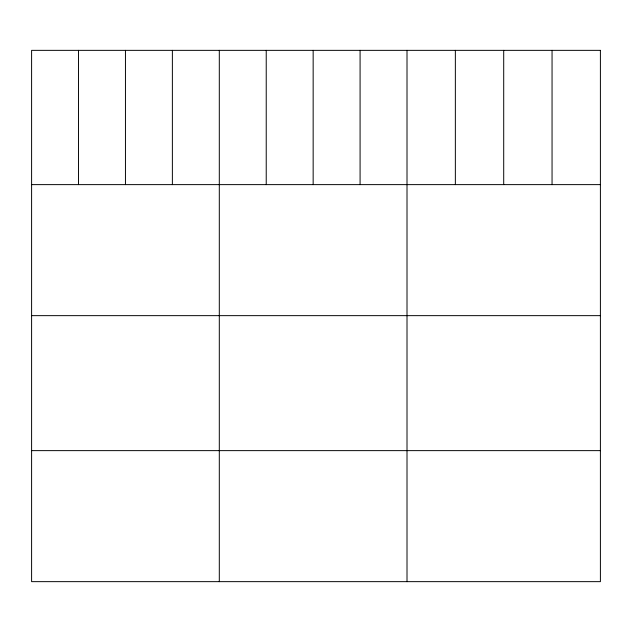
<?xml version="1.0" encoding="UTF-8"?>
<svg xmlns="http://www.w3.org/2000/svg" width="632" height="632" viewBox="0 0 632 632"><rect width="100%" height="100%" fill="white"/><g stroke="black" fill="none" stroke-linecap="round" stroke-linejoin="round"><path stroke-width="0.95" d="M31.6 184.623L600.4 184.623M31.6 315.645L600.4 315.645M31.6 450.632L600.4 450.632M552.052 50.355L552.052 184.623M503.704 50.355L503.704 184.623M455.356 50.355L455.356 184.623M407.008 50.355L407.008 581.645M360.082 50.355L360.082 184.623M313.156 50.355L313.156 184.623M266.23 50.355L266.23 184.623M219.304 50.355L219.304 581.645M172.378 50.355L172.378 184.623M125.452 50.355L125.452 184.623M78.526 50.355L78.526 184.623M600.4 50.355L31.6 50.355L31.6 581.645L600.4 581.645L600.4 50.355"/></g></svg>
